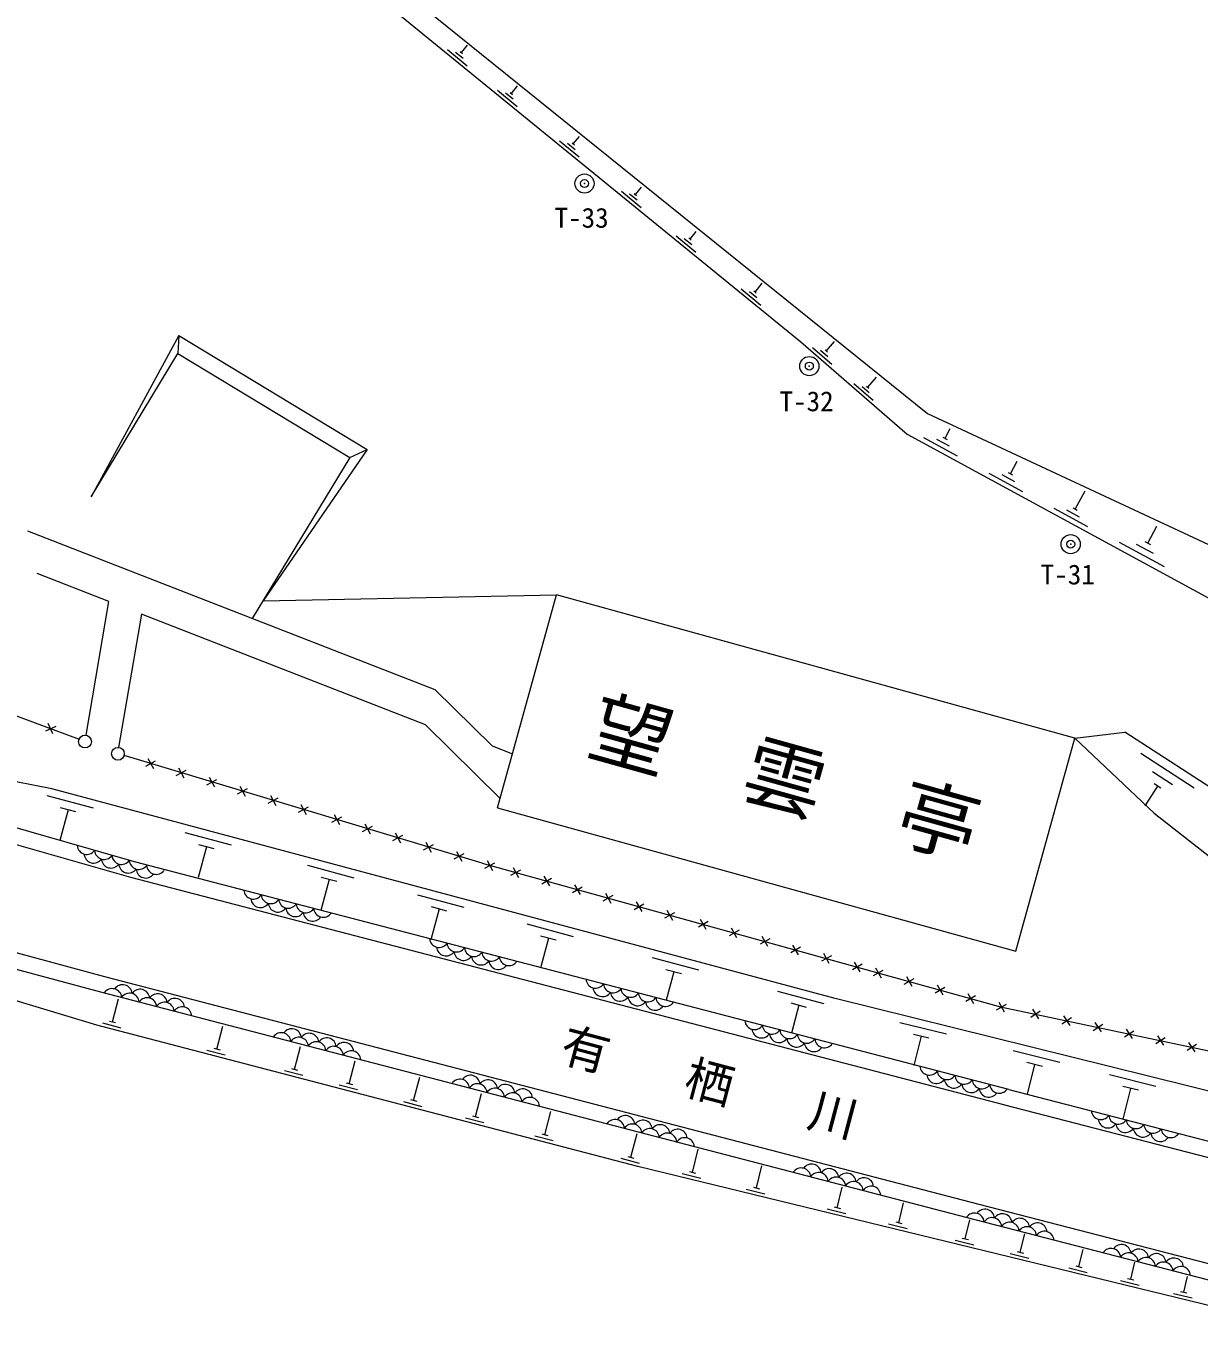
# Model space of a CAD drawing. Units: millimetres, scale not verified. Extents: x 27127 to 381529, y 17188 to 284000.
# Drawn here: x 134321 to 171044, y 28525 to 69026 of the extents above; entities that cross this region are included whole.
import ezdxf
from ezdxf.enums import TextEntityAlignment as Align

# ---------------------------------------------------------------- set-up
doc = ezdxf.new("R2010")
doc.units = ezdxf.units.MM
doc.header["$LTSCALE"] = 500
doc.header["$PDMODE"] = 32
doc.header["$PDSIZE"] = 250
doc.layers.add('0-0通り芯', color=4, linetype='Continuous', lineweight=13)
doc.styles.add('ＭＳ ゴシック', font='')
doc.styles.get('ＭＳ ゴシック').set_extended_font_data('MS Gothic')

msp = doc.modelspace()

# ---------------------------------------------------------------- linework, layer by layer
at = {"layer": '0-0通り芯', "color": 3}
for p, q in [((123142.9, 88670.5), (162537.9, 56882.1)), ((145789.5, 69563.4), (158581, 59133.7)), ((139109.9, 59333.8), (136361.4, 54281.8)), ((139109.9, 59333.8), (139074.6, 58764.5)), ((139109.9, 59333.8), (145007.6, 55764.1)), ((158581, 59133.7), (161908.4, 56241.6)), ((136361.4, 54281.8), (139074.6, 58764.5)), ((139074.6, 58764.5), (144456.8, 55506.8)), ((162537.9, 56882.1), (179115.9, 49152.5)), ((161908.4, 56241.6), (177987.4, 47491.6)), ((144456.8, 55506.8), (141405.7, 50465.8)), ((145007.6, 55764.1), (141743.6, 51024.1)), ((144456.8, 55506.8), (145007.6, 55764.1)), ((134374.8, 53207.2), (147118.7, 48238.2)), ((136917, 51001), (134676.4, 51874.6)), ((141743.6, 51024.1), (150932.8, 51205.4)), ((149086.9, 44537.7), (150932.8, 51205.4)), ((167154.9, 46714.3), (150932.8, 51205.4)), ((136204.4, 46811.3), (136917.3, 51000.9)), ((136917.5, 51002.2), (136917.3, 51000.9)), ((137235, 46426.8), (137945.1, 50600.1)), ((146823.9, 47138.2), (137944.7, 50600.3)), ((137945.7, 50603.8), (137945.1, 50600.1)), ((127931.1, 49688.2), (135983.5, 46684)), ((137722.9, 42843.2), (118051.1, 48490.2)), ((135130.1, 45132.9), (118051.1, 48490.2)), ((147118.7, 48238.2), (148912.1, 46475.8)), ((117888.2, 48016.8), (137590.8, 42360.9)), ((149168.9, 44833.8), (146823.9, 47138.2)), ((165309, 40046.6), (167154.9, 46714.3)), ((167154.9, 46714.3), (168721.2, 46902.7)), ((167154.9, 46714.3), (169632.3, 44370.5)), ((177406.7, 41263.3), (168721.2, 46902.7)), ((148602.7, 42802.3), (137393, 46172)), ((148912.1, 46475.8), (149549.3, 46227.4)), ((159649.6, 38568.2), (135130.1, 45132.9)), ((149086.9, 44537.7), (165309, 40046.6)), ((169632.3, 44370.5), (176537.7, 38969.6)), ((118960.1, 44055.3), (136782.7, 39257.7)), ((118838.3, 43570.3), (136654.3, 38774.4)), ((165083.9, 35717.6), (137722.9, 42843.2)), ((148602.7, 42802.3), (164828.3, 38310.3)), ((137590.8, 42360.9), (164959.1, 35233.5)), ((136542, 37731.5), (122152.7, 42051.1)), ((136782.7, 39257.7), (164150.9, 32130.2)), ((136654.3, 38774.4), (164026.1, 31646.1)), ((175772.4, 34559.5), (159649.6, 38568.2)), ((164828.3, 38310.3), (190561.5, 32868.7)), ((153472.2, 33307.1), (136542, 37731.5)), ((165083.9, 35717.6), (175381.7, 33050.9)), ((164954.8, 35234.6), (175256.3, 32566.9)), ((173072.7, 28524.9), (153472.2, 33307.1)), ((164150.9, 32130.2), (174452.4, 29462.5)), ((164026.1, 31646.1), (174327.1, 28978.5))]:
    msp.add_line(p, q, dxfattribs=at)
at = {"layer": '0-0通り芯'}
for p, q in [((147515.4, 68285.3), (148135.4, 67779.7)), ((147772.3, 68204.8), (148004.8, 68015.2)), ((147913, 68219.1), (147990.5, 68155.9)), ((147951.8, 68187.5), (148141.3, 68420)), ((149081.3, 67008.5), (149701.3, 66502.9)), ((149338.2, 66928), (149570.7, 66738.4)), ((149478.9, 66942.3), (149556.4, 66879.1)), ((149517.7, 66910.7), (149707.3, 67143.2)), ((151019.4, 65428.2), (151639.4, 64922.7)), ((151276.3, 65347.7), (151508.8, 65158.2)), ((151417, 65362.1), (151494.5, 65298.9)), ((151455.8, 65330.5), (151645.4, 65563)), ((152960.8, 63845.2), (153580.9, 63339.7)), ((153217.8, 63764.7), (153450.3, 63575.2)), ((153358.5, 63779), (153436, 63715.9)), ((153397.2, 63747.4), (153586.8, 63979.9)), ((154673.2, 62449), (155293.2, 61943.5)), ((155070.8, 62382.8), (155148.3, 62319.6)), ((155109.6, 62351.2), (155299.2, 62583.7)), ((154930.1, 62368.5), (155162.7, 62179)), ((156708.8, 60789.2), (157328.8, 60283.7)), ((157145.2, 60691.5), (157369.8, 60966.9)), ((156965.8, 60708.8), (157198.3, 60519.2)), ((157106.5, 60723.1), (157184, 60659.9)), ((159372.1, 58843.6), (159629.4, 59139.6)), ((158939, 58955), (159542.8, 58430.2)), ((159193.3, 58866.5), (159419.7, 58669.7)), ((159334.4, 58876.4), (159409.8, 58810.8)), ((160672.7, 57713.1), (160947.2, 58028.9)), ((160239.6, 57824.6), (160843.4, 57299.8)), ((160493.9, 57736), (160720.3, 57539.2)), ((160635, 57745.9), (160710.5, 57680.3)), ((163090.3, 56110.7), (163255.6, 56414.4)), ((162419.9, 56134), (163473.9, 55560.4)), ((162821, 56086.5), (163216.2, 55871.4)), ((163024.4, 56146.6), (163156.2, 56074.9)), ((165135, 54998), (165350.1, 55393.3)), ((164464.6, 55021.3), (165518.6, 54447.7)), ((164865.7, 54973.8), (165260.9, 54758.7)), ((165069.1, 55033.9), (165200.9, 54962.2)), ((167163, 53894.4), (167473.1, 54464.3)), ((166492.6, 53917.7), (167546.6, 53344.1)), ((166893.7, 53870.2), (167288.9, 53655.1)), ((167097.1, 53930.3), (167228.9, 53858.6)), ((169436.1, 52828.2), (169722.9, 53355.2)), ((168542.2, 52859.2), (169947.6, 52094.5)), ((169077, 52795.9), (169604, 52509.1)), ((169348.3, 52876), (169523.9, 52780.4)), ((135256.2, 47088.8), (134934.6, 46941.9)), ((135168.8, 46854.5), (135022, 47176.1)), ((170893.2, 45152.6), (169215.8, 46241.7)), ((138070.5, 45837.8), (138381.9, 46005.3)), ((138142.5, 46077.2), (138310, 45765.9)), ((139100.2, 45789.4), (139267.6, 45478)), ((139028.2, 45549.9), (139339.6, 45717.4)), ((139985.9, 45262.1), (140297.3, 45429.5)), ((140057.8, 45501.5), (140225.3, 45190.1)), ((170213.8, 45253.9), (169584.8, 45662.3)), ((140943.5, 44974.2), (141254.9, 45141.6)), ((141015.5, 45213.6), (141183, 44902.2)), ((169744.1, 45219.1), (169341, 44598.3)), ((169849, 45151), (169639.3, 45287.2)), ((136436.3, 44524.4), (134987.4, 44912.3)), ((141901.2, 44686.3), (142212.6, 44853.8)), ((141973.2, 44925.7), (142140.6, 44614.3)), ((142858.9, 44398.4), (143170.3, 44565.9)), ((142930.8, 44637.8), (143098.3, 44326.4)), ((135647.2, 44476.8), (135388.5, 43510.9)), ((135888.7, 44412.2), (135405.7, 44541.5)), ((143896.1, 44086.6), (144207.6, 44254)), ((143968.1, 44326), (144135.6, 44014.6)), ((140760.5, 43366.6), (139311.6, 43754.6)), ((144853.8, 43798.7), (145165.2, 43966.2)), ((144925.8, 44038.1), (145093.2, 43726.7)), ((145883.5, 43750.3), (146050.9, 43438.9)), ((140212.9, 43254.4), (139729.9, 43383.8)), ((145811.5, 43510.8), (146122.9, 43678.3)), ((146769.1, 43223), (147080.5, 43390.4)), ((146841.1, 43462.4), (147008.6, 43151)), ((139971.4, 43319.1), (139712.8, 42353.1)), ((147726.8, 42935.1), (148038.2, 43102.5)), ((147798.8, 43174.5), (147966.2, 42863.1)), ((144599.1, 42338.9), (143150.1, 42726.9)), ((148684.5, 42647.2), (148995.9, 42814.6)), ((148756.5, 42886.6), (148923.9, 42575.2)), ((149502.5, 42423.5), (149810.1, 42597.7)), ((149569.2, 42664.4), (149743.4, 42356.8)), ((143810, 42291.4), (143551.3, 41325.4)), ((144051.5, 42226.7), (143568.5, 42356)), ((150466.2, 42156.7), (150773.8, 42330.9)), ((150532.9, 42397.6), (150707.2, 42090)), ((151496.7, 42130.8), (151670.9, 41823.2)), ((148042.5, 41417), (146593.6, 41804.9)), ((151430, 41889.9), (151737.6, 42064.1)), ((152393.7, 41623.1), (152701.4, 41797.3)), ((152460.4, 41864), (152634.6, 41556.4)), ((147253.4, 41369.5), (146994.8, 40403.5)), ((147494.9, 41304.8), (147011.9, 41434.1)), ((153357.5, 41356.2), (153665.1, 41530.5)), ((153424.2, 41597.2), (153598.4, 41289.5)), ((154387.9, 41330.4), (154562.1, 41022.7)), ((154321.2, 41089.4), (154628.8, 41263.7)), ((155679.4, 40972.8), (155371.8, 40798.6)), ((155612.7, 40731.9), (155438.5, 41039.5)), ((151463, 40501.2), (150014, 40889.2)), ((150915.4, 40389), (150432.4, 40518.3)), ((156643.2, 40706), (156335.5, 40531.8)), ((156576.4, 40465.1), (156402.2, 40772.7)), ((157540.2, 40198.3), (157366, 40505.9)), ((150673.9, 40453.7), (150434.4, 39559.3)), ((157606.9, 40439.2), (157299.3, 40265)), ((158570.6, 40172.4), (158263, 39998.1)), ((158504, 39931.4), (158329.7, 40239.1)), ((155387.4, 39450.5), (153938.4, 39838.5)), ((159534.4, 39905.6), (159226.8, 39731.3)), ((159467.7, 39664.6), (159293.5, 39972.3)), ((160431.4, 39397.8), (160257.2, 39705.5)), ((154839.7, 39338.3), (154356.7, 39467.7)), ((154598.2, 39403), (154361.3, 38518.2)), ((160498.2, 39638.8), (160190.5, 39464.5)), ((160850.1, 39281.9), (161157.8, 39456.1)), ((160916.8, 39522.9), (161091.1, 39215.2)), ((161813.9, 39015.1), (162121.5, 39189.3)), ((161880.6, 39256), (162054.8, 38948.4)), ((162777.6, 38748.3), (163085.3, 38922.5)), ((162844.3, 38989.2), (163018.6, 38681.6)), ((137033.3, 37835.7), (137221.8, 38557.1)), ((159305.6, 38401.5), (157856.7, 38789.4)), ((163741.4, 38481.5), (164049, 38655.7)), ((163808.1, 38722.4), (163982.3, 38414.8)), ((158758, 38289.3), (158275, 38418.6)), ((158516.5, 38354), (158282.2, 37479)), ((164705.1, 38214.7), (165012.8, 38388.9)), ((164771.8, 38455.6), (164946.1, 38148)), ((165773, 37982.7), (166069.3, 38175.6)), ((165824.7, 38227.3), (166017.6, 37931)), ((136714.6, 37802.7), (137295.1, 37651)), ((136936.5, 37861), (137130, 37810.4)), ((140301, 36981.7), (140489.2, 37702)), ((163133.4, 37444.4), (161677.7, 37806.3)), ((166751.4, 37775.8), (167047.7, 37968.7)), ((166803.1, 38020.4), (166995.9, 37724.1)), ((167729.7, 37569), (168026, 37761.8)), ((167781.4, 37813.6), (167974.3, 37517.2)), ((162587.9, 37322.4), (162102.6, 37443.1)), ((162345.3, 37382.7), (162118.7, 36471.5)), ((168708.1, 37362.1), (169004.4, 37555)), ((168759.8, 37606.7), (168952.7, 37310.4)), ((169686.4, 37155.2), (169982.8, 37348.1)), ((169738.2, 37399.8), (169931, 37103.5)), ((139982.3, 36948.7), (140562.8, 36797)), ((140204.3, 37007), (140397.8, 36956.4)), ((142730.1, 36346.9), (142916.2, 37059.2)), ((166682.2, 36562), (165226.5, 36924)), ((170664.8, 36948.3), (170961.1, 37141.2)), ((170716.5, 37192.9), (170909.4, 36896.6)), ((144443.9, 35899), (144631.9, 36618.5)), ((166136.6, 36440.1), (165651.4, 36560.7)), ((165894, 36500.4), (165663.8, 35574.4)), ((142411.4, 36313.9), (142991.9, 36162.2)), ((142633.3, 36372.2), (142826.8, 36321.6)), ((146457, 35373), (146646.8, 36099.4)), ((169689.5, 35814.3), (168233.8, 36176.3)), ((144125.2, 35866), (144705.7, 35714.3)), ((144347.1, 35924.3), (144540.6, 35873.8)), ((169143.9, 35692.4), (168658.7, 35813)), ((168901.3, 35752.7), (168660, 34782.2)), ((146138.2, 35340), (146718.8, 35188.3)), ((146360.2, 35398.2), (146553.7, 35347.7)), ((148394.8, 34866.5), (148585.4, 35595.9)), ((148076.1, 34833.5), (148656.6, 34681.8)), ((148298.1, 34891.8), (148491.6, 34841.2)), ((150565.4, 34299.3), (150756.4, 35029.9)), ((150246.7, 34266.3), (150827.3, 34114.6)), ((150468.7, 34324.6), (150662.2, 34274)), ((153258.1, 33595.6), (153451.3, 34335.1)), ((153161.3, 33620.9), (153354.8, 33570.3)), ((155185.2, 33120.8), (155361.7, 33844.2)), ((152939.4, 33562.6), (153519.9, 33410.9)), ((157189.5, 32631.7), (157357.7, 33321.1)), ((154867.1, 33082.6), (155450, 32940.4)), ((155088, 33144.5), (155282.3, 33097)), ((156871.4, 32593.6), (157454.3, 32451.3)), ((157092.4, 32655.4), (157286.7, 32608)), ((159719.6, 32014.4), (159875.5, 32653.4)), ((159622.5, 32038.1), (159816.8, 31990.7)), ((161644.6, 31544.8), (161795.5, 32163.3)), ((159401.5, 31976.2), (159984.4, 31834)), ((163724.6, 31037.3), (163870.8, 31636.7)), ((161326.5, 31506.6), (161909.4, 31364.4)), ((161547.5, 31568.5), (161741.8, 31521.1)), ((165444.7, 30617.6), (165586.4, 31198.4)), ((163406.5, 30999.1), (163989.4, 30856.9)), ((163627.4, 31061), (163821.7, 31013.6)), ((165126.6, 30579.4), (165709.5, 30437.2)), ((165347.6, 30641.3), (165541.9, 30593.9)), ((167279.8, 30169.9), (167410.5, 30705.7)), ((166961.7, 30131.7), (167544.6, 29989.5)), ((167182.6, 30193.6), (167376.9, 30146.2)), ((168901.6, 29774.2), (169031.3, 30306)), ((168583.5, 29736), (169166.4, 29593.8)), ((168804.4, 29797.9), (168998.7, 29750.5)), ((170561, 29369.3), (170680, 29857.2)), ((170242.9, 29331.1), (170825.8, 29188.9)), ((170463.9, 29393), (170658.2, 29345.6))]:
    msp.add_line(p, q, dxfattribs=at)
at = {"layer": '0-0通り芯', "color": 3}
for centre, radius in [((151805.9, 64089), 300), ((158843.2, 58369.7), 300), ((167024.7, 52794.7), 300), ((136170.9, 46614.1), 200), ((137201.4, 46229.6), 200)]:
    msp.add_circle(centre, radius, dxfattribs=at)
at = {"layer": '0-0通り芯'}
for centre, start, end in [((136227.9, 43376.4), 183.45451, 324.5121), ((136441.9, 43106.9), 183.45451, 324.5121), ((136771, 43220.5), 183.45451, 324.5121), ((136984.9, 42951), 183.45451, 324.5121), ((137314.1, 43064.6), 183.45451, 324.5121), ((137528, 42795.1), 183.45451, 324.5121), ((137857.1, 42908.7), 183.45451, 324.5121), ((138071.1, 42639.2), 183.45451, 324.5121), ((138400.2, 42752.8), 183.45451, 324.5121), ((141440, 41978.5), 184.87403, 325.93163), ((141986.7, 41836.1), 184.87403, 325.93163), ((141660.5, 41714.4), 184.87403, 325.93163), ((142207.3, 41572), 184.87403, 325.93163), ((142533.5, 41693.7), 184.87403, 325.93163), ((142754.1, 41429.6), 184.87403, 325.93163), ((143080.3, 41551.3), 184.87403, 325.93163), ((143627, 41408.9), 184.87403, 325.93163), ((143300.8, 41287.2), 184.87403, 325.93163), ((147252.9, 40464.6), 184.87403, 325.93163), ((147473.5, 40200.5), 184.87403, 325.93163), ((147799.7, 40322.3), 184.87403, 325.93163), ((148346.5, 40179.9), 184.87403, 325.93163), ((148020.3, 40058.1), 184.87403, 325.93163), ((148567, 39915.7), 184.87403, 325.93163), ((148893.2, 40037.5), 184.87403, 325.93163), ((149113.8, 39773.4), 184.87403, 325.93163), ((149440, 39895.1), 184.87403, 325.93163), ((137347.9, 38697.2), 4.87403, 145.93162), ((152152.2, 39188.7), 184.87403, 325.93163), ((152372.7, 38924.6), 184.87403, 325.93163), ((152698.9, 39046.3), 184.87403, 325.93163), ((137021.7, 38575.4), 4.87403, 145.93162), ((137568.4, 38433), 4.87403, 145.93162), ((137894.6, 38554.8), 4.87403, 145.93162), ((138115.2, 38290.6), 4.87403, 145.93162), ((138441.4, 38412.4), 4.87403, 145.93162), ((138988.1, 38270), 4.87403, 145.93162), ((152919.5, 38782.2), 184.87403, 325.93163), ((153245.7, 38904), 184.87403, 325.93163), ((153466.3, 38639.8), 184.87403, 325.93163), ((153792.5, 38761.6), 184.87403, 325.93163), ((154339.2, 38619.2), 184.87403, 325.93163), ((138661.9, 38148.3), 4.87403, 145.93162), ((139208.7, 38005.9), 4.87403, 145.93162), ((154013, 38497.5), 184.87403, 325.93163), ((157127, 37893.2), 184.87403, 325.93163), ((157673.8, 37750.8), 184.87403, 325.93163), ((142316.2, 37196.6), 4.87403, 145.93162), ((142642.4, 37318.3), 4.87403, 145.93162), ((142863, 37054.2), 4.87403, 145.93162), ((143189.2, 37175.9), 4.87403, 145.93162), ((143735.9, 37033.5), 4.87403, 145.93162), ((157347.5, 37629.1), 184.87403, 325.93163), ((157894.3, 37486.7), 184.87403, 325.93163), ((158220.5, 37608.4), 184.87403, 325.93163), ((158441.1, 37344.3), 184.87403, 325.93163), ((158767.3, 37466), 184.87403, 325.93163), ((159314, 37323.6), 184.87403, 325.93163), ((143409.7, 36911.8), 4.87403, 145.93162), ((143956.5, 36769.4), 4.87403, 145.93162), ((144282.7, 36891.1), 4.87403, 145.93162), ((144503.3, 36627), 4.87403, 145.93162), ((158987.8, 37201.9), 184.87403, 325.93163), ((148235.2, 35861.8), 4.87403, 145.93162), ((162600.6, 36467.7), 184.87403, 325.93163), ((162821.2, 36203.6), 184.87403, 325.93163), ((163147.4, 36325.3), 184.87403, 325.93163), ((163694.2, 36182.9), 184.87403, 325.93163), ((147909, 35740.1), 4.87403, 145.93162), ((148455.7, 35597.7), 4.87403, 145.93162), ((148782, 35719.4), 4.87403, 145.93162), ((149002.5, 35455.3), 4.87403, 145.93162), ((149328.7, 35577), 4.87403, 145.93162), ((149875.5, 35434.6), 4.87403, 145.93162), ((163368, 36061.2), 184.87403, 325.93163), ((163914.7, 35918.8), 184.87403, 325.93163), ((164240.9, 36040.5), 184.87403, 325.93163), ((164461.5, 35776.4), 184.87403, 325.93163), ((164787.7, 35898.1), 184.87403, 325.93163), ((149549.3, 35312.9), 4.87403, 145.93162), ((150096, 35170.5), 4.87403, 145.93162), ((153081.9, 34599.6), 4.87403, 145.93162), ((167967.8, 35074.1), 184.95273, 326.01031), ((168514.8, 34932.5), 184.95273, 326.01031), ((152755.7, 34477.9), 4.87403, 145.93162), ((153302.5, 34335.5), 4.87403, 145.93162), ((153628.7, 34457.2), 4.87403, 145.93162), ((153849.2, 34193.1), 4.87403, 145.93162), ((154175.4, 34314.8), 4.87403, 145.93162), ((154722.2, 34172.4), 4.87403, 145.93162), ((168188.7, 34810.3), 184.95273, 326.01031), ((168735.7, 34668.7), 184.95273, 326.01031), ((169061.7, 34790.8), 184.95273, 326.01031), ((169282.7, 34527), 184.95273, 326.01031), ((169608.7, 34649.2), 184.95273, 326.01031), ((170155.7, 34507.5), 184.95273, 326.01031), ((154396, 34050.7), 4.87403, 145.93162), ((154942.7, 33908.3), 4.87403, 145.93162), ((169829.6, 34385.4), 184.95273, 326.01031), ((158588.7, 32958.8), 4.87403, 145.93162), ((158914.9, 33080.5), 4.87403, 145.93162), ((159461.7, 32938.1), 4.87403, 145.93162), ((159135.5, 32816.4), 4.87403, 145.93162), ((159682.3, 32674), 4.87403, 145.93162), ((160008.5, 32795.7), 4.87403, 145.93162), ((160229, 32531.6), 4.87403, 145.93162), ((160555.2, 32653.3), 4.87403, 145.93162), ((160775.8, 32389.2), 4.87403, 145.93162), ((164015.2, 31545.6), 4.87403, 145.93162), ((164341.4, 31667.3), 4.87403, 145.93162), ((164562, 31403.2), 4.87403, 145.93162), ((164888.2, 31524.9), 4.87403, 145.93162), ((165434.9, 31382.5), 4.87403, 145.93162), ((165108.7, 31260.8), 4.87403, 145.93162), ((165655.5, 31118.4), 4.87403, 145.93162), ((165981.7, 31240.1), 4.87403, 145.93162), ((166202.3, 30976), 4.87403, 145.93162), ((168613.2, 30561.5), 4.95271, 146.01032), ((168287.2, 30439.3), 4.95271, 146.01032), ((168834.1, 30297.7), 4.95271, 146.01032), ((169160.2, 30419.8), 4.95271, 146.01032), ((169381.1, 30156), 4.95271, 146.01032), ((169707.1, 30278.2), 4.95271, 146.01032), ((170254.1, 30136.5), 4.95271, 146.01032), ((169928, 30014.4), 4.95271, 146.01032), ((170475, 29872.7), 4.95271, 146.01032)]:
    msp.add_arc(centre, 300, start, end, dxfattribs=at)
at = {"layer": '0-0通り芯', "color": 7}
for p in [(151805.9, 64089), (158843.2, 58369.7), (167024.7, 52794.7)]:
    msp.add_point(p, dxfattribs=at)

# ---------------------------------------------------------------- texts
at = {"layer": '0-0通り芯', "color": 2, "style": 'ＭＳ ゴシック'}
for s, p in [('T-33', (150866.6, 62517.7)), ('T-32', (157909, 56770.4)), ('T-31', (166084.7, 51346.9))]:
    msp.add_text(s, height=623.2, dxfattribs=at).set_placement(p, align=Align.BOTTOM_LEFT)
at = {"layer": '0-0通り芯', "color": 3, "insert": (151756.6, 46062.9), "char_height": 1833, "attachment_point": 7, "rotation": 344.424, "style": 'ＭＳ ゴシック'}
msp.add_mtext('\\T2;望雲亭', dxfattribs=at)
at = {"layer": '0-0通り芯', "color": 2, "insert": (150947.2, 36501.9), "char_height": 1100, "attachment_point": 7, "rotation": 345.203, "style": 'ＭＳ ゴシック'}
msp.add_mtext('\\T2.67;有栖川', dxfattribs=at)

doc.saveas('drawing.dxf')
